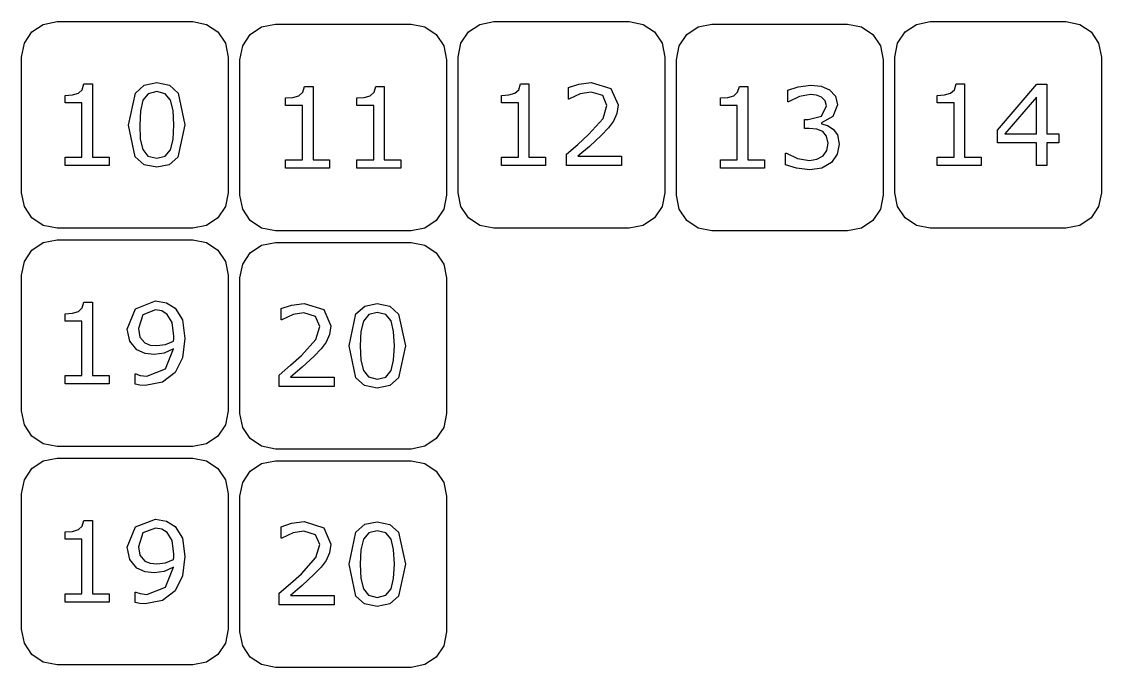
# Model space of a CAD drawing. Extents: x 11.1 to 63.2, y -24 to 11.
# Drawn here: x 11.06 to 39.88, y -23.99 to -6.76 of the extents above; entities that cross this region are included whole.
import ezdxf

# ---------------------------------------------------------------- set-up
doc = ezdxf.new("R2010")
doc.units = 0

msp = doc.modelspace()

# ---------------------------------------------------------------- linework, layer by layer
at = {"layer": 'Livello 1'}
for p, q in [((11.34074, -7.038822), (11.642199, -6.835902)), ((11.642199, -6.835902), (12.012138, -6.761582)), ((12.0121, -6.76158), (15.6305, -6.76158)), ((12.012138, -6.761582), (12.0121, -6.76158)), ((15.6305, -6.76158), (16.000439, -6.8359)), ((16.000439, -6.8359), (16.301899, -7.03882)), ((17.16554, -7.107082), (17.466999, -6.904162)), ((17.466999, -6.904162), (17.836938, -6.829842)), ((17.8369, -6.82984), (21.4553, -6.82984)), ((17.836938, -6.829842), (17.8369, -6.82984)), ((21.4553, -6.82984), (21.825239, -6.90416)), ((21.825239, -6.90416), (22.126699, -7.10708)), ((22.98944, -7.038822), (23.290899, -6.835902)), ((23.290899, -6.835902), (23.660838, -6.761582)), ((23.6608, -6.76158), (27.2792, -6.76158)), ((23.660838, -6.761582), (23.6608, -6.76158)), ((27.2792, -6.76158), (27.649139, -6.8359)), ((27.649139, -6.8359), (27.950599, -7.03882)), ((28.81424, -7.107082), (29.115699, -6.904162)), ((29.115699, -6.904162), (29.485638, -6.829842)), ((29.485638, -6.829842), (29.4857, -6.82984)), ((29.4857, -6.82984), (33.104, -6.82984)), ((33.104, -6.82984), (33.473939, -6.90416)), ((33.473939, -6.90416), (33.775398, -7.10708)), ((34.63814, -7.038822), (34.939599, -6.835902)), ((34.939599, -6.835902), (35.309538, -6.761582)), ((35.3095, -6.76158), (38.9279, -6.76158)), ((35.309538, -6.761582), (35.3095, -6.76158)), ((38.9279, -6.76158), (39.297839, -6.8359)), ((39.297839, -6.8359), (39.599298, -7.03882)), ((11.13782, -7.340281), (11.34074, -7.038822)), ((16.301899, -7.03882), (16.504818, -7.340279)), ((16.96262, -7.408541), (17.16554, -7.107082)), ((22.126699, -7.10708), (22.329618, -7.408539)), ((22.78652, -7.340281), (22.98944, -7.038822)), ((27.950599, -7.03882), (28.153518, -7.340279)), ((28.61132, -7.408541), (28.81424, -7.107082)), ((33.775398, -7.10708), (33.978318, -7.408539)), ((34.43522, -7.340281), (34.63814, -7.038822)), ((39.599298, -7.03882), (39.802218, -7.340279)), ((11.0635, -7.71022), (11.13782, -7.340281)), ((16.504818, -7.340279), (16.579138, -7.710218)), ((16.8883, -7.77848), (16.96262, -7.408541)), ((22.329618, -7.408539), (22.403938, -7.778478)), ((22.7122, -7.71022), (22.78652, -7.340281)), ((28.153518, -7.340279), (28.227838, -7.710218)), ((28.537, -7.77848), (28.61132, -7.408541)), ((33.978318, -7.408539), (34.052638, -7.778478)), ((34.3609, -7.71022), (34.43522, -7.340281)), ((39.802218, -7.340279), (39.876538, -7.710218)), ((11.063462, -11.328562), (11.0635, -7.71022)), ((16.579138, -7.710218), (16.5791, -11.3286)), ((16.888262, -11.396862), (16.8883, -7.77848)), ((22.403938, -7.778478), (22.4039, -11.3968)), ((22.712162, -11.328562), (22.7122, -7.71022)), ((28.227838, -7.710218), (28.2278, -11.3286)), ((28.537062, -11.396862), (28.537, -7.77848)), ((34.052638, -7.778478), (34.0526, -11.3968)), ((34.360862, -11.328562), (34.3609, -7.71022)), ((39.876538, -7.710218), (39.8765, -11.3286)), ((12.577954, -8.669867), (12.68296, -8.577987)), ((12.68296, -8.577987), (12.728171, -8.426312)), ((12.728171, -8.426312), (12.9543, -8.42631)), ((12.9543, -8.42631), (12.9543, -10.3835)), ((14.100631, -8.666955), (14.333978, -8.45913)), ((14.333978, -8.45913), (14.669414, -8.389855)), ((14.669415, -8.630492), (14.441902, -8.687371)), ((14.669414, -8.389855), (15.007402, -8.460223)), ((14.89547, -8.687371), (14.669415, -8.630492)), ((15.007402, -8.460223), (15.239655, -8.671329)), ((18.56836, -8.64624), (18.613571, -8.494563)), ((18.613571, -8.494563), (18.8396, -8.49456)), ((18.8396, -8.49456), (18.8396, -10.4518)), ((20.47016, -8.64624), (20.515371, -8.494563)), ((20.515371, -8.494563), (20.7414, -8.49456)), ((20.7414, -8.49456), (20.7414, -10.4518)), ((24.225254, -8.669867), (24.33026, -8.577987)), ((24.33026, -8.577987), (24.375471, -8.426312)), ((24.375471, -8.426312), (24.6015, -8.42631)), ((24.6015, -8.42631), (24.6015, -10.3835)), ((25.6545, -8.52403), (25.930141, -8.430691)), ((25.6545, -8.8303), (25.6545, -8.52403)), ((25.930141, -8.430691), (26.265577, -8.388397)), ((26.258247, -8.64072), (25.970939, -8.687389)), ((26.56889, -8.736975), (26.258247, -8.64072)), ((26.265577, -8.388397), (26.789149, -8.550282)), ((26.789149, -8.550282), (26.978743, -8.986349)), ((30.17036, -8.64624), (30.215572, -8.494563)), ((30.215572, -8.494563), (30.4417, -8.49456)), ((30.4417, -8.49456), (30.4417, -10.4518)), ((31.5121, -8.59374), (31.787741, -8.500401)), ((31.5121, -8.89855), (31.5121, -8.59374)), ((31.787741, -8.500401), (32.123179, -8.456651)), ((32.123179, -8.456651), (32.403194, -8.485818)), ((32.403194, -8.485818), (32.621956, -8.579157)), ((32.621956, -8.579157), (32.780926, -8.748332)), ((35.849154, -8.669867), (35.95416, -8.577987)), ((35.95416, -8.577987), (35.999369, -8.426312)), ((35.999369, -8.426312), (36.2254, -8.42631)), ((36.2254, -8.42631), (36.2254, -10.3835)), ((37.102, -9.65868), (38.15352, -8.43361)), ((38.15352, -8.43361), (38.4218, -8.43361)), ((38.4218, -8.43361), (38.4218, -9.76077)), ((12.2221, -8.72967), (12.418986, -8.715079)), ((12.2221, -8.92801), (12.2221, -8.72967)), ((12.6743, -8.92801), (12.2221, -8.92801)), ((12.418986, -8.715079), (12.577954, -8.669867)), ((12.6743, -10.3835), (12.6743, -8.92801)), ((13.918329, -9.521585), (14.100631, -8.666955)), ((14.300434, -8.859464), (14.231889, -9.140938)), ((14.441902, -8.687371), (14.300434, -8.859464)), ((15.035478, -8.856549), (14.89547, -8.687371)), ((15.105482, -9.133649), (15.035478, -8.856549)), ((15.239655, -8.671329), (15.420499, -9.51867)), ((18.1075, -8.79792), (18.304387, -8.783329)), ((18.1075, -8.99627), (18.1075, -8.79792)), ((18.304387, -8.783329), (18.463354, -8.73812)), ((18.463354, -8.73812), (18.56836, -8.64624)), ((20.0093, -8.79792), (20.206186, -8.783329)), ((20.0093, -8.99627), (20.0093, -8.79792)), ((20.206186, -8.783329), (20.365154, -8.73812)), ((20.365154, -8.73812), (20.47016, -8.64624)), ((23.8694, -8.72967), (24.066286, -8.715079)), ((23.8694, -8.92801), (23.8694, -8.72967)), ((24.3215, -8.92801), (23.8694, -8.92801)), ((24.066286, -8.715079), (24.225254, -8.669867)), ((24.3215, -10.3835), (24.3215, -8.92801)), ((25.669046, -8.830315), (25.6545, -8.8303)), ((25.970939, -8.687389), (25.669046, -8.830315)), ((26.681188, -9.000949), (26.56889, -8.736975)), ((29.7095, -8.79792), (29.906387, -8.783329)), ((29.7095, -8.99627), (29.7095, -8.79792)), ((29.906387, -8.783329), (30.065354, -8.73812)), ((30.065354, -8.73812), (30.17036, -8.64624)), ((31.526712, -8.898552), (31.5121, -8.89855)), ((31.821312, -8.758542), (31.526712, -8.898552)), ((32.115912, -8.708956), (31.821312, -8.758542)), ((32.277795, -8.723546), (32.115912, -8.708956)), ((32.411972, -8.776051), (32.277795, -8.723546)), ((32.505308, -8.873765), (32.411972, -8.776051)), ((32.538853, -9.010854), (32.505308, -8.873765)), ((32.780926, -8.748332), (32.834887, -8.98022)), ((35.4933, -8.72967), (35.690187, -8.715079)), ((35.4933, -8.92801), (35.4933, -8.72967)), ((35.9454, -8.92801), (35.4933, -8.92801)), ((35.690187, -8.715079), (35.849154, -8.669867)), ((35.9454, -10.3835), (35.9454, -8.92801)), ((38.1418, -8.78071), (37.300293, -9.760768)), ((38.141773, -9.760773), (38.1418, -8.78071)), ((14.231889, -9.140938), (14.214388, -9.521585)), ((15.124441, -9.51867), (15.105482, -9.133649)), ((18.5596, -8.99627), (18.1075, -8.99627)), ((18.5596, -10.4518), (18.5596, -8.99627)), ((20.4614, -8.99627), (20.0093, -8.99627)), ((20.4614, -10.4518), (20.4614, -8.99627)), ((26.57764, -9.346595), (26.681188, -9.000949)), ((26.946658, -9.218237), (26.854778, -9.420957)), ((26.978743, -8.986349), (26.946658, -9.218237)), ((30.1616, -8.99627), (29.7095, -8.99627)), ((30.1616, -10.4518), (30.1616, -8.99627)), ((32.406138, -9.28212), (32.538853, -9.010854)), ((32.834887, -8.98022), (32.706547, -9.296698)), ((26.194076, -9.776828), (26.57764, -9.346595)), ((26.854778, -9.420957), (26.720603, -9.598884)), ((31.9511, -9.6161), (31.9511, -9.374)), ((31.9511, -9.374), (32.0532, -9.374)), ((32.0532, -9.374), (32.406138, -9.28212)), ((32.406113, -9.465873), (32.4061, -9.48631)), ((32.4061, -9.48631), (32.566523, -9.535896)), ((32.706547, -9.296698), (32.406113, -9.465873)), ((14.097714, -10.373303), (13.918329, -9.521585)), ((14.214388, -9.521585), (14.23043, -9.902235)), ((15.105482, -9.903691), (15.124441, -9.51867)), ((15.4205, -9.51867), (15.236739, -10.377678)), ((15.420499, -9.51867), (15.4205, -9.51867)), ((25.906768, -10.037883), (26.194076, -9.776828)), ((26.535384, -9.792852), (26.213073, -10.09037)), ((26.720603, -9.598884), (26.535384, -9.792852)), ((32.082375, -9.616141), (31.9511, -9.6161)), ((32.283636, -9.633638), (32.082375, -9.616141)), ((32.442606, -9.694892), (32.283636, -9.633638)), ((32.544694, -9.81594), (32.442606, -9.694892)), ((32.566523, -9.535896), (32.719659, -9.627777)), ((32.719659, -9.627777), (32.7197, -9.62776)), ((32.7197, -9.62776), (32.834914, -9.785268)), ((32.834914, -9.785268), (32.880123, -10.030282)), ((37.102, -9.99412), (37.102, -9.65868)), ((37.300293, -9.760768), (38.141773, -9.760773)), ((38.4218, -9.76077), (38.7441, -9.76077)), ((38.7441, -9.76077), (38.7441, -9.99412)), ((14.23043, -9.902235), (14.298976, -10.176416)), ((15.036936, -10.180791), (15.105482, -9.903691)), ((25.6005, -10.3004), (25.906768, -10.037883)), ((32.582614, -10.008452), (32.544694, -9.81594)), ((32.549069, -10.203879), (32.582614, -10.008452)), ((32.880123, -10.030282), (32.826162, -10.303007)), ((38.1418, -9.99412), (37.102, -9.99412)), ((38.1418, -10.6052), (38.1418, -9.99412)), ((38.7441, -9.99412), (38.4218, -9.99412)), ((38.4218, -9.99412), (38.4218, -10.6052)), ((14.298976, -10.176416), (14.434609, -10.349968)), ((14.434609, -10.349968), (14.669414, -10.409762)), ((14.669414, -10.409762), (14.896927, -10.352883)), ((14.896927, -10.352883), (15.036935, -10.18079)), ((15.036935, -10.18079), (15.036936, -10.180791)), ((25.6005, -10.6052), (25.6005, -10.3004)), ((26.213073, -10.09037), (25.90243, -10.355803)), ((25.90243, -10.355803), (27.0706, -10.3558)), ((27.0706, -10.3558), (27.0706, -10.6052)), ((31.449414, -10.581566), (31.4494, -10.2768)), ((31.4494, -10.2768), (31.4713, -10.2768)), ((31.4713, -10.2768), (31.762982, -10.412433)), ((32.28218, -10.435767), (32.449896, -10.345346)), ((32.449896, -10.345346), (32.549069, -10.203879)), ((32.826162, -10.303007), (32.674487, -10.518853)), ((12.2221, -10.6052), (12.2221, -10.3835)), ((12.2221, -10.3835), (12.6743, -10.3835)), ((13.3976, -10.6052), (12.2221, -10.6052)), ((12.9543, -10.3835), (13.3976, -10.3835)), ((13.3976, -10.3835), (13.3976, -10.6052)), ((14.331061, -10.581128), (14.097714, -10.373303)), ((14.669414, -10.650403), (14.331061, -10.581128)), ((15.003757, -10.582222), (14.669414, -10.650403)), ((15.236739, -10.377678), (15.003757, -10.582222)), ((18.1075, -10.6734), (18.1075, -10.4518)), ((18.1075, -10.4518), (18.5596, -10.4518)), ((18.8396, -10.4518), (19.283, -10.4518)), ((19.283, -10.4518), (19.283, -10.6734)), ((20.0093, -10.6734), (20.0093, -10.4518)), ((20.0093, -10.4518), (20.4614, -10.4518)), ((20.7414, -10.4518), (21.1847, -10.4518)), ((21.1847, -10.4518), (21.1847, -10.6734)), ((23.8694, -10.6052), (23.8694, -10.3835)), ((23.8694, -10.3835), (24.3215, -10.3835)), ((25.0449, -10.6052), (23.8694, -10.6052)), ((24.6015, -10.3835), (25.0449, -10.3835)), ((25.0449, -10.3835), (25.0449, -10.6052)), ((27.0706, -10.6052), (25.6005, -10.6052)), ((29.7095, -10.6734), (29.7095, -10.4518)), ((29.7095, -10.4518), (30.1616, -10.4518)), ((30.4417, -10.4518), (30.885, -10.4518)), ((30.885, -10.4518), (30.885, -10.6734)), ((31.736722, -10.674905), (31.449414, -10.581566)), ((31.762982, -10.412433), (32.086753, -10.466394)), ((32.086753, -10.466394), (32.28218, -10.435767)), ((32.674487, -10.518853), (32.416347, -10.670528)), ((35.4933, -10.6052), (35.4933, -10.3835)), ((35.4933, -10.3835), (35.9454, -10.3835)), ((36.6688, -10.6052), (35.4933, -10.6052)), ((36.2254, -10.3835), (36.6688, -10.3835)), ((36.6688, -10.3835), (36.6688, -10.6052)), ((38.4218, -10.6052), (38.1418, -10.6052)), ((19.283, -10.6734), (18.1075, -10.6734)), ((21.1847, -10.6734), (20.0093, -10.6734)), ((30.885, -10.6734), (29.7095, -10.6734)), ((32.092579, -10.718655), (31.736722, -10.674905)), ((32.416347, -10.670528), (32.092579, -10.718655)), ((11.137782, -11.698501), (11.063462, -11.328562)), ((16.5791, -11.3286), (16.50478, -11.698539)), ((16.962582, -11.766801), (16.888262, -11.396862)), ((22.4039, -11.3968), (22.32958, -11.766739)), ((22.786482, -11.698501), (22.712162, -11.328562)), ((28.2278, -11.3286), (28.15348, -11.698539)), ((28.611382, -11.766801), (28.537062, -11.396862)), ((34.0526, -11.3968), (33.97828, -11.766739)), ((34.435182, -11.698501), (34.360862, -11.328562)), ((39.8765, -11.3286), (39.80218, -11.698539)), ((11.340701, -11.99996), (11.137782, -11.698501)), ((16.50478, -11.698539), (16.30186, -11.999998)), ((17.165501, -12.06826), (16.962582, -11.766801)), ((22.32958, -11.766739), (22.12666, -12.068198)), ((22.989401, -11.99996), (22.786482, -11.698501)), ((28.15348, -11.698539), (27.950561, -11.999998)), ((28.814302, -12.06826), (28.611382, -11.766801)), ((33.97828, -11.766739), (33.77536, -12.068198)), ((34.638102, -11.99996), (34.435182, -11.698501)), ((39.80218, -11.698539), (39.59926, -11.999998)), ((11.642161, -12.20288), (11.340701, -11.99996)), ((16.30186, -11.999998), (16.000401, -12.202918)), ((17.466961, -12.27118), (17.165501, -12.06826)), ((22.12666, -12.068198), (21.825201, -12.271118)), ((23.290861, -12.20288), (22.989401, -11.99996)), ((27.950561, -11.999998), (27.649101, -12.202918)), ((29.115761, -12.27118), (28.814302, -12.06826)), ((33.77536, -12.068198), (33.473901, -12.271118)), ((34.939561, -12.20288), (34.638102, -11.99996)), ((39.59926, -11.999998), (39.297801, -12.202918)), ((12.0121, -12.2772), (11.642161, -12.20288)), ((15.630462, -12.277238), (12.0121, -12.2772)), ((16.000401, -12.202918), (15.630462, -12.277238)), ((17.8369, -12.3455), (17.466961, -12.27118)), ((21.455262, -12.345438), (17.8369, -12.3455)), ((21.825201, -12.271118), (21.455262, -12.345438)), ((23.6608, -12.2772), (23.290861, -12.20288)), ((27.279162, -12.277238), (23.6608, -12.2772)), ((27.649101, -12.202918), (27.279162, -12.277238)), ((29.4857, -12.3455), (29.115761, -12.27118)), ((33.103962, -12.345438), (29.4857, -12.3455)), ((33.473901, -12.271118), (33.103962, -12.345438)), ((35.3095, -12.2772), (34.939561, -12.20288)), ((38.927862, -12.277238), (35.3095, -12.2772)), ((39.297801, -12.202918), (38.927862, -12.277238)), ((11.34074, -12.860802), (11.642199, -12.657882)), ((11.642199, -12.657882), (12.012138, -12.583562)), ((12.0121, -12.5835), (15.6305, -12.5835)), ((12.012138, -12.583562), (12.0121, -12.5835)), ((15.6305, -12.5835), (16.000439, -12.65782)), ((16.000439, -12.65782), (16.301899, -12.86074)), ((17.466999, -12.726082), (17.836938, -12.651762)), ((17.836938, -12.651762), (17.8369, -12.6518)), ((17.8369, -12.6518), (21.4553, -12.6518)), ((21.4553, -12.6518), (21.825239, -12.72612)), ((11.13782, -13.162261), (11.34074, -12.860802)), ((16.301899, -12.86074), (16.504818, -13.162199)), ((16.96262, -13.230461), (17.16554, -12.929002)), ((17.16554, -12.929002), (17.466999, -12.726082)), ((21.825239, -12.72612), (22.126699, -12.92904)), ((22.126699, -12.92904), (22.329618, -13.230499)), ((11.0635, -13.5322), (11.13782, -13.162261)), ((16.504818, -13.162199), (16.579138, -13.532138)), ((16.8883, -13.6004), (16.96262, -13.230461)), ((22.329618, -13.230499), (22.403938, -13.600438)), ((11.063462, -17.150562), (11.0635, -13.5322)), ((16.579138, -13.532138), (16.5791, -17.1505)), ((16.888262, -17.218762), (16.8883, -13.6004)), ((22.403938, -13.600438), (22.4039, -17.2188)), ((12.577954, -14.495397), (12.68296, -14.403517)), ((12.68296, -14.403517), (12.728171, -14.251842)), ((12.728171, -14.251842), (12.9543, -14.2519)), ((12.9543, -14.2519), (12.9543, -16.2091)), ((14.102009, -14.423937), (14.63579, -14.215383)), ((14.63579, -14.215383), (14.927474, -14.264966)), ((14.927474, -14.264966), (15.162279, -14.41081)), ((17.9908, -14.4178), (18.266441, -14.324464)), ((18.266441, -14.324464), (18.601877, -14.282167)), ((18.601877, -14.282167), (19.125449, -14.444052)), ((19.985931, -14.560782), (20.219278, -14.352957)), ((20.219278, -14.352957), (20.554714, -14.283682)), ((20.554714, -14.283682), (20.892702, -14.35405)), ((20.892702, -14.35405), (21.124955, -14.565156)), ((12.2221, -14.5552), (12.418986, -14.540609)), ((12.2221, -14.7536), (12.2221, -14.5552)), ((12.418986, -14.540609), (12.577954, -14.495397)), ((13.883246, -14.96501), (14.102009, -14.423937)), ((14.300435, -14.584366), (14.179386, -14.953342)), ((14.632954, -14.453107), (14.300435, -14.584366)), ((14.803589, -14.482274), (14.632954, -14.453107)), ((14.950889, -14.575613), (14.803589, -14.482274)), ((15.07923, -14.788541), (14.950889, -14.575613)), ((15.162279, -14.41081), (15.353332, -14.722911)), ((17.9908, -14.7241), (17.9908, -14.4178)), ((18.307339, -14.581192), (18.005446, -14.724118)), ((18.594647, -14.53452), (18.307339, -14.581192)), ((18.90529, -14.630778), (18.594647, -14.53452)), ((19.017588, -14.894752), (18.90529, -14.630778)), ((19.125449, -14.444052), (19.315043, -14.880119)), ((19.803629, -15.415415), (19.985931, -14.560782)), ((20.327202, -14.581201), (20.185735, -14.753294)), ((20.554714, -14.524322), (20.327202, -14.581201)), ((20.780769, -14.581201), (20.554714, -14.524322)), ((20.920777, -14.750376), (20.780769, -14.581201)), ((21.124955, -14.565156), (21.305799, -15.412499)), ((12.6743, -14.7536), (12.2221, -14.7536)), ((12.6743, -16.2091), (12.6743, -14.7536)), ((13.947416, -15.293152), (13.883246, -14.96501)), ((14.179386, -14.953342), (14.218763, -15.1794)), ((15.125899, -15.151687), (15.07923, -14.788541)), ((15.353332, -14.722911), (15.420419, -15.214398)), ((18.005446, -14.724118), (17.9908, -14.7241)), ((18.91404, -15.240398), (19.017588, -14.894752)), ((19.315043, -14.880119), (19.282958, -15.112007)), ((20.185735, -14.753294), (20.11719, -15.034768)), ((20.990782, -15.027476), (20.920777, -14.750376)), ((14.218763, -15.1794), (14.351479, -15.332534)), ((15.120065, -15.288789), (15.122983, -15.228995)), ((15.122983, -15.228995), (15.125898, -15.151697)), ((15.125898, -15.151697), (15.125899, -15.151687)), ((15.4205, -15.2144), (15.354871, -15.73068)), ((15.420419, -15.214398), (15.4205, -15.2144)), ((18.530476, -15.670631), (18.91404, -15.240398)), ((19.282958, -15.112007), (19.191078, -15.314727)), ((20.11719, -15.034768), (20.099689, -15.415415)), ((21.009742, -15.4125), (20.990782, -15.027476)), ((14.141385, -15.519206), (13.947416, -15.293152)), ((14.358689, -15.621297), (14.141385, -15.519206)), ((14.351479, -15.332534), (14.495862, -15.393787)), ((14.495862, -15.393787), (14.670872, -15.408378)), ((14.670872, -15.408378), (14.901302, -15.377751)), ((15.118525, -15.495866), (14.863302, -15.612539)), ((14.901302, -15.377751), (15.120065, -15.288789)), ((14.905596, -16.029647), (15.118525, -15.495866)), ((19.056903, -15.492654), (18.871684, -15.686625)), ((19.191078, -15.314727), (19.056903, -15.492654)), ((19.983014, -16.26713), (19.803629, -15.415415)), ((20.099689, -15.415415), (20.115731, -15.796062)), ((20.990782, -15.797521), (21.009742, -15.4125)), ((21.3058, -15.4125), (21.122039, -16.271508)), ((21.305799, -15.412499), (21.3058, -15.4125)), ((14.602245, -15.647543), (14.358689, -15.621297)), ((14.863302, -15.612539), (14.602245, -15.647543)), ((15.354871, -15.73068), (15.159443, -16.125912)), ((18.243168, -15.931686), (18.530476, -15.670631)), ((18.871684, -15.686625), (18.549373, -15.984143)), ((20.115731, -15.796062), (20.184276, -16.070243)), ((20.922236, -16.074621), (20.990782, -15.797521)), ((14.400983, -16.222159), (14.905596, -16.029647)), ((15.159443, -16.125912), (14.826924, -16.382593)), ((17.9369, -16.1942), (18.243168, -15.931686)), ((18.549373, -15.984143), (18.23873, -16.249573)), ((20.184276, -16.070243), (20.319909, -16.243795)), ((20.782227, -16.246713), (20.922235, -16.07462)), ((20.922235, -16.07462), (20.922236, -16.074621)), ((12.2221, -16.4308), (12.2221, -16.2091)), ((12.2221, -16.2091), (12.6743, -16.2091)), ((12.9543, -16.2091), (13.3976, -16.2091)), ((13.3976, -16.2091), (13.3976, -16.4308)), ((14.094799, -16.439458), (14.0947, -16.1609)), ((14.0947, -16.1609), (14.1093, -16.1609)), ((14.1093, -16.1609), (14.22889, -16.203194)), ((14.22889, -16.203194), (14.400983, -16.222159)), ((14.826924, -16.382593), (14.357314, -16.473014)), ((17.9369, -16.499), (17.9369, -16.1942)), ((18.23873, -16.249573), (19.4069, -16.2496)), ((19.4069, -16.2496), (19.4069, -16.499)), ((20.216361, -16.474955), (19.983014, -16.26713)), ((20.319909, -16.243795), (20.554714, -16.303592)), ((20.554714, -16.303592), (20.782227, -16.246713)), ((21.122039, -16.271508), (20.889057, -16.476049)), ((13.3976, -16.4308), (12.2221, -16.4308)), ((14.214389, -16.464265), (14.094799, -16.439458)), ((14.357314, -16.473014), (14.214389, -16.464265)), ((19.4069, -16.499), (17.9369, -16.499)), ((20.554714, -16.54423), (20.216361, -16.474955)), ((20.889057, -16.476049), (20.554714, -16.54423)), ((11.137782, -17.520501), (11.063462, -17.150562)), ((16.5791, -17.1505), (16.50478, -17.520439)), ((16.962582, -17.588701), (16.888262, -17.218762)), ((22.4039, -17.2188), (22.32958, -17.588739)), ((11.340701, -17.82196), (11.137782, -17.520501)), ((16.50478, -17.520439), (16.30186, -17.821898)), ((11.642161, -18.02488), (11.340701, -17.82196)), ((16.30186, -17.821898), (16.000401, -18.024818)), ((17.165501, -17.89016), (16.962582, -17.588701)), ((22.32958, -17.588739), (22.12666, -17.890198)), ((12.0121, -18.0992), (11.642161, -18.02488)), ((15.630462, -18.099138), (12.0121, -18.0992)), ((16.000401, -18.024818), (15.630462, -18.099138)), ((17.466961, -18.09308), (17.165501, -17.89016)), ((17.8369, -18.1674), (17.466961, -18.09308)), ((21.825201, -18.093118), (21.455262, -18.167438)), ((22.12666, -17.890198), (21.825201, -18.093118)), ((11.642199, -18.484582), (12.012138, -18.410262)), ((12.012138, -18.410262), (12.0121, -18.4103)), ((12.0121, -18.4103), (15.6305, -18.4103)), ((15.6305, -18.4103), (16.000439, -18.48462)), ((21.455262, -18.167438), (17.8369, -18.1674)), ((11.13782, -18.988961), (11.34074, -18.687502)), ((11.34074, -18.687502), (11.642199, -18.484582)), ((16.000439, -18.48462), (16.301899, -18.68754)), ((16.301899, -18.68754), (16.504818, -18.988999)), ((17.16554, -18.755802), (17.466999, -18.552882)), ((17.466999, -18.552882), (17.836938, -18.478562)), ((17.836938, -18.478562), (17.8369, -18.4786)), ((17.8369, -18.4786), (21.4553, -18.4786)), ((21.4553, -18.4786), (21.825239, -18.55292)), ((21.825239, -18.55292), (22.126699, -18.75584)), ((11.0635, -19.3589), (11.13782, -18.988961)), ((16.504818, -18.988999), (16.579138, -19.358938)), ((16.96262, -19.057261), (17.16554, -18.755802)), ((22.126699, -18.75584), (22.329618, -19.057299)), ((16.8883, -19.4272), (16.96262, -19.057261)), ((22.329618, -19.057299), (22.403938, -19.427238)), ((11.063462, -22.977262), (11.0635, -19.3589)), ((16.579138, -19.358938), (16.5791, -22.9773)), ((16.888262, -23.045562), (16.8883, -19.4272)), ((22.403938, -19.427238), (22.4039, -23.0455)), ((12.68296, -20.226717), (12.728171, -20.075042)), ((12.728171, -20.075042), (12.9543, -20.075)), ((12.9543, -20.075), (12.9543, -22.0322)), ((14.102009, -20.247138), (14.63579, -20.038584)), ((14.63579, -20.038584), (14.927474, -20.08817)), ((14.927474, -20.08817), (15.162279, -20.234011)), ((17.9908, -20.241), (18.266441, -20.147661)), ((18.266441, -20.147661), (18.601877, -20.105367)), ((18.601877, -20.105367), (19.125449, -20.26725)), ((20.219278, -20.176059), (20.554714, -20.106785)), ((20.554714, -20.106785), (20.892702, -20.177153)), ((12.2221, -20.3784), (12.418986, -20.363809)), ((12.2221, -20.5767), (12.2221, -20.3784)), ((12.418986, -20.363809), (12.577954, -20.318597)), ((12.577954, -20.318597), (12.68296, -20.226717)), ((13.883246, -20.788211), (14.102009, -20.247138)), ((14.300435, -20.407564), (14.179386, -20.776544)), ((14.632954, -20.276305), (14.300435, -20.407564)), ((14.803589, -20.305473), (14.632954, -20.276305)), ((14.950889, -20.398812), (14.803589, -20.305473)), ((15.07923, -20.611743), (14.950889, -20.398812)), ((15.162279, -20.234011), (15.353332, -20.546112)), ((17.9908, -20.5472), (17.9908, -20.241)), ((18.307339, -20.404289), (18.005446, -20.547215)), ((18.594647, -20.35762), (18.307339, -20.404289)), ((18.90529, -20.453875), (18.594647, -20.35762)), ((19.017588, -20.717849), (18.90529, -20.453875)), ((19.125449, -20.26725), (19.315043, -20.703317)), ((19.803629, -21.238515), (19.985931, -20.383882)), ((19.985931, -20.383882), (20.219278, -20.176059)), ((20.327202, -20.404301), (20.185735, -20.576394)), ((20.554714, -20.347422), (20.327202, -20.404301)), ((20.780769, -20.404301), (20.554714, -20.347422)), ((20.920777, -20.573479), (20.780769, -20.404301)), ((20.892702, -20.177153), (21.124955, -20.388259)), ((21.124955, -20.388259), (21.305799, -21.2356)), ((12.6743, -20.5767), (12.2221, -20.5767)), ((12.6743, -22.0322), (12.6743, -20.5767)), ((15.125899, -20.974887), (15.07923, -20.611743)), ((15.353332, -20.546112), (15.420419, -21.037599)), ((18.005446, -20.547215), (17.9908, -20.5472)), ((18.91404, -21.063495), (19.017588, -20.717849)), ((19.315043, -20.703317), (19.282958, -20.935208)), ((20.185735, -20.576394), (20.11719, -20.857868)), ((20.990782, -20.850576), (20.920777, -20.573479)), ((13.947416, -21.116353), (13.883246, -20.788211)), ((14.179386, -20.776544), (14.218763, -21.002599)), ((14.218763, -21.002599), (14.351479, -21.155733)), ((15.122983, -21.052191), (15.125898, -20.974893)), ((15.125898, -20.974893), (15.125899, -20.974887)), ((19.282958, -20.935208), (19.191078, -21.137928)), ((20.11719, -20.857868), (20.099689, -21.238515)), ((21.009742, -21.2356), (20.990782, -20.850576)), ((14.141385, -21.34241), (13.947416, -21.116353)), ((14.351479, -21.155733), (14.495862, -21.216986)), ((14.495862, -21.216986), (14.670872, -21.231577)), ((14.670872, -21.231577), (14.901302, -21.20095)), ((15.118525, -21.319067), (14.863302, -21.435743)), ((14.901302, -21.20095), (15.120065, -21.111985)), ((14.905596, -21.85285), (15.118525, -21.319067)), ((15.120065, -21.111985), (15.122983, -21.052191)), ((15.4205, -21.0376), (15.354871, -21.55388)), ((15.420419, -21.037599), (15.4205, -21.0376)), ((18.530476, -21.493728), (18.91404, -21.063495)), ((19.056903, -21.315855), (18.871684, -21.509823)), ((19.191078, -21.137928), (19.056903, -21.315855)), ((19.983014, -22.090233), (19.803629, -21.238515)), ((20.099689, -21.238515), (20.115731, -21.619162)), ((20.990782, -21.620621), (21.009742, -21.2356)), ((21.3058, -21.2356), (21.122039, -22.094608)), ((21.305799, -21.2356), (21.3058, -21.2356)), ((14.358689, -21.444498), (14.141385, -21.34241)), ((14.602245, -21.470744), (14.358689, -21.444498)), ((14.863302, -21.435743), (14.602245, -21.470744)), ((15.354871, -21.55388), (15.159443, -21.949112)), ((18.243168, -21.754783), (18.530476, -21.493728)), ((18.871684, -21.509823), (18.549373, -21.807341)), ((14.400983, -22.045359), (14.905596, -21.85285)), ((17.9369, -22.0173), (18.243168, -21.754783)), ((18.549373, -21.807341), (18.23873, -22.072774)), ((20.115731, -21.619162), (20.184276, -21.893346)), ((20.184276, -21.893346), (20.319909, -22.066898)), ((20.782227, -22.069813), (20.922235, -21.89772)), ((20.922235, -21.89772), (20.922236, -21.897721)), ((20.922236, -21.897721), (20.990782, -21.620621)), ((12.2221, -22.2539), (12.2221, -22.0322)), ((12.2221, -22.0322), (12.6743, -22.0322)), ((12.9543, -22.0322), (13.3976, -22.0322)), ((13.3976, -22.0322), (13.3976, -22.2539)), ((14.094799, -22.262658), (14.0947, -21.9841)), ((14.0947, -21.9841), (14.1093, -21.9841)), ((14.1093, -21.9841), (14.22889, -22.026394)), ((14.22889, -22.026394), (14.400983, -22.045359)), ((15.159443, -21.949112), (14.826924, -22.205793)), ((17.9369, -22.3221), (17.9369, -22.0173)), ((18.23873, -22.072774), (19.4069, -22.0727)), ((19.4069, -22.0727), (19.4069, -22.3221)), ((20.216361, -22.298058), (19.983014, -22.090233)), ((20.319909, -22.066898), (20.554714, -22.126692)), ((20.554714, -22.126692), (20.782227, -22.069813)), ((21.122039, -22.094608), (20.889057, -22.299152)), ((13.3976, -22.2539), (12.2221, -22.2539)), ((14.214389, -22.287465), (14.094799, -22.262658)), ((14.357314, -22.296214), (14.214389, -22.287465)), ((14.826924, -22.205793), (14.357314, -22.296214)), ((19.4069, -22.3221), (17.9369, -22.3221)), ((20.554714, -22.367333), (20.216361, -22.298058)), ((20.889057, -22.299152), (20.554714, -22.367333)), ((11.137782, -23.347201), (11.063462, -22.977262)), ((16.5791, -22.9773), (16.50478, -23.347239)), ((16.962582, -23.415501), (16.888262, -23.045562)), ((22.4039, -23.0455), (22.32958, -23.415439)), ((11.340701, -23.64866), (11.137782, -23.347201)), ((16.50478, -23.347239), (16.30186, -23.648698)), ((17.165501, -23.71696), (16.962582, -23.415501)), ((22.32958, -23.415439), (22.12666, -23.716898)), ((11.642161, -23.85158), (11.340701, -23.64866)), ((12.0121, -23.9259), (11.642161, -23.85158)), ((16.000401, -23.851618), (15.630462, -23.925938)), ((16.30186, -23.648698), (16.000401, -23.851618)), ((17.466961, -23.91988), (17.165501, -23.71696)), ((22.12666, -23.716898), (21.825201, -23.919818)), ((15.630462, -23.925938), (12.0121, -23.9259)), ((17.8369, -23.9942), (17.466961, -23.91988)), ((21.455262, -23.994138), (17.8369, -23.9942)), ((21.825201, -23.919818), (21.455262, -23.994138))]:
    msp.add_line(p, q, dxfattribs=at)

doc.saveas('drawing.dxf')
